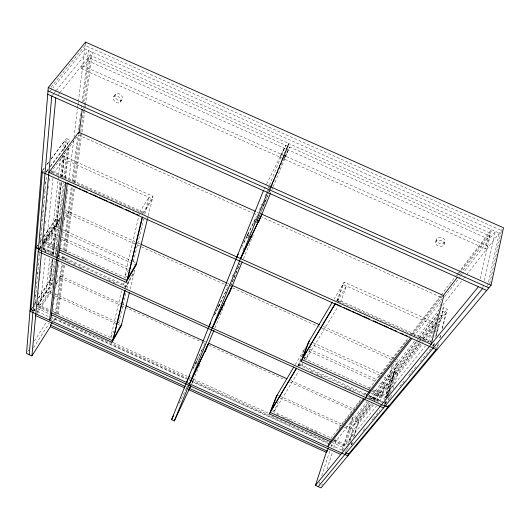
<?xml version="1.0" encoding="UTF-8"?>
<svg xmlns="http://www.w3.org/2000/svg" width="530" height="530" viewBox="0 0 530 530"><rect width="100%" height="100%" fill="white"/><g stroke="black" fill="none" stroke-linecap="round" stroke-linejoin="round"><path stroke-width="0.4" stroke-dasharray="2.65 1.99" d="M35.099 296.151L35.245 294.501M37.067 273.911L37.213 272.261M37.796 265.669L37.941 264.019M39.783 243.184L39.929 241.534M40.439 235.77L40.585 234.127M41.095 228.364L41.241 226.714M41.751 220.95L41.897 219.307M42.407 213.544L42.625 211.073M43.056 206.137L43.274 203.666M43.712 198.723L43.93 196.252M44.368 191.317L44.586 188.846M45.023 183.903L45.242 181.432M39.511 253.347L34.43 310.169L36.603 311.163M39.883 249.226L46.435 175.927M46.733 172.634L46.879 170.985M38.405 294.349L38.557 292.699M39.717 280.35L39.869 278.707M40.379 273.261L40.565 271.294M43.712 237.672L43.904 235.671M44.361 230.769L44.593 228.311M45.023 223.673L45.282 220.957M45.719 216.266L45.891 214.418M46.335 209.681L46.587 207.058M47.031 202.268L47.276 199.697M47.727 194.861L47.886 193.159M48.343 188.276L48.574 185.805M49.038 180.896L49.27 178.391M51.622 292.421L46.355 290.029L37.557 303.405L40.479 304.73L45.275 256.262M45.679 252.154L45.845 250.511L55.325 236.678L53.238 255.44M59.976 228.49L53.219 225.442L43.559 239.315L46.806 240.786L52.98 178.345M37.57 304.909L46.163 291.838L49.74 258.143M50.264 253.241L52.404 233.087L58.399 235.797M43.851 240.799L52.98 227.655L57.995 180.485M58.081 179.663L60.34 158.41M38.564 297.986L48.985 282.205L51.483 259.322M52.019 254.42L55.855 219.281L59.002 220.699L54.994 255.765M43.599 236.645L55.889 219.029L59.983 181.512M60.519 176.616L62.838 155.409M63.282 151.328L64.349 141.543L67.853 143.113L67.668 144.763M52.384 259.567L49.29 287.538L52.145 288.83L52.53 285.551M52.934 254.632L60.95 182.24M61.586 176.477L64.137 153.448M64.587 149.334L64.865 146.863M52.781 259.521L49.237 291.341L40.479 304.73M61.407 182.015L56.412 226.886L46.806 240.786M61.95 177.126L63.951 159.179L53.47 173.416L51.317 172.449M38.498 298.257L50.635 279.873L52.927 259.336M53.384 255.221L61.54 182.095M62.089 177.166L64.746 153.336M65.389 147.585L66.396 138.549L69.894 140.112L69.702 141.755M37.849 304.796L51.834 283.497L54.438 260.661M43.036 243.515L59.029 220.447L63.348 182.605M63.819 178.491L67.197 148.87M52.622 284.729L53.855 274.056M53.954 273.235L55.471 260.098M55.948 255.997L64.302 183.744M64.971 178L68.39 148.446M65.501 177.835L69.132 146.678M81.375 68.748L81.772 65.435L487.699 246.159L485.639 248.782L81.375 68.748L87.781 60.725L88.205 57.412L489.992 236.135L487.951 238.772L485.639 248.782M53.179 308.91L52.781 312.197L55.392 313.382L61.712 263.277M53.676 304.81L53.874 303.167M54.371 299.066L54.669 296.608M54.769 295.786L55.272 291.685M55.67 288.399L55.968 285.942M56.067 285.12L56.564 281.019M56.962 277.733L57.26 275.275M57.664 271.996L58.658 263.788M59.353 258.044L59.85 253.943M60.453 249.02L60.652 247.377M60.751 246.563L61.944 236.718M62.043 235.896L63.342 225.23M63.441 224.409L64.633 214.564M64.733 213.742L65.336 208.82M65.435 207.998L67.323 192.41M67.423 191.588L68.026 186.666M68.82 180.107L73.604 140.728M74.001 137.442L77.486 108.73M77.585 107.908L77.883 105.444M77.983 104.629L78.288 102.164M78.387 101.343L85.33 44.136M62.229 259.17L62.851 254.241M63.375 250.133L71.351 186.885M72.08 181.134L77.784 135.958M78.506 130.208L78.818 127.743M78.924 126.922L79.546 121.993M79.646 121.171L80.162 117.064M80.268 116.242L80.785 112.135M81.309 108.027L81.825 103.92M81.925 103.098L88.563 50.529L56.412 90.299M56.22 284.06L60.241 277.886L60.473 276.084L120.674 303.365M56.193 313.329L62.566 263.35M63.09 259.256L63.613 255.162M64.243 250.246L72.292 187.163M72.915 182.247L78.977 134.733M83.157 101.959L88.801 57.724L90.65 55.411L288.691 143.478L269.558 190.197M57.227 313.661L63.593 264.47M64.229 259.548L64.759 255.453M65.289 251.352L73.564 187.408M74.2 182.486L80.679 132.474M80.785 131.659L84.071 106.245M84.177 105.424L90.65 55.411M64.441 265.378L58.002 314.568L56.041 313.68M65.091 260.455L65.627 256.361M66.27 251.439L74.538 188.309M75.293 182.572L84.528 112.069M84.634 111.247L84.952 108.789M85.065 107.968L85.383 105.51M85.496 104.688L92.366 52.218L60.407 92.087M489.753 283.808L501.4 230.47L85.164 45.487L50.615 87.722M487.6 286.385L499.313 233.127L84.76 48.84L52.94 87.874M482.737 287.764L483.281 285.345M484.367 280.516L495.398 231.391L462.895 273.202M270.943 187.554L289.128 143.676L490.045 233.028L489.382 235.903L461.027 272.566M480.253 278.674L491.482 229.649L459.232 271.565M112.334 337.398L110.863 336.729L121.463 290.944M128.167 277.574L124.901 276.097L138.588 216.982M138.774 216.18L139.33 213.789M125.875 287.214L126.253 285.624L59.307 255.327M118.72 322.883L126.001 292.52M126.955 288.525L128.87 280.536M133.401 261.641L143.623 219.003M144.783 214.18L148.831 197.279L139.701 212.185M130.228 289.122L134.839 270.333L125.325 286.71M147.453 218.943L148.042 216.538M148.241 215.73L153.004 196.312L62.215 155.562M438.356 343.513L437.151 348.25L434.918 347.249M439.767 337.988L440.37 335.616M442.179 328.507L446.2 312.713L442.596 311.097L440.549 313.68M437.515 347.382L438.323 344.202M439.94 337.835L440.748 334.655M442.371 328.295L447.227 309.209L443.63 307.592L441.073 310.832M433.427 346.574L434.441 342.632M436.276 335.536L442.596 311.097M433.778 345.726L434.812 341.737M436.223 336.265L443.63 307.592M435.296 332.012L436.727 326.52M434.964 337.769L438.429 324.413L344.215 282.126L334.039 299.258M430.466 342.479L440.496 304.233M441.543 300.258L441.96 298.662M428.571 342.062L433.103 324.897L419.217 342.353M444.087 244.37A4.366 3.061 12.3 0 0 438.442 240.242A4.366 3.061 12.3 0 0 437.018 245.35A4.366 3.061 12.3 0 0 444.087 244.37L444.856 241.561A4.359 3.061 12.2 0 0 439.231 237.44A4.359 3.061 12.2 0 0 437.807 242.554A4.359 3.061 12.2 0 0 444.862 241.561M390.617 397.646L391.67 394.333M393.068 389.06L397.672 373.252L422.966 341.691M435.607 242.296L436.402 239.5M389.086 397.228L388.642 398.779L387.251 400.468M390.425 392.578L394.201 379.394L385.177 375.319M385.29 401.859L384.376 405.013L390.895 397.136M386.655 397.129L396.811 361.957L395.307 361.275M384.634 405.51L385.979 400.832M387.331 396.162L394.3 371.994L397.52 373.445L375.796 400.548M385.237 403.761L386.363 399.865M387.708 395.188L394.452 371.795L417.501 342.738M385.608 403.853L386.754 399.885M388.026 395.453L398.176 360.214L396.665 359.539M389.252 393.499L392.816 381.116L422.205 344.573M384.694 398.613L388.059 387.033L379.01 382.945M389.51 395.744L386.184 394.24L390.921 377.917L418.7 343.003M385.84 397.672L389.411 385.35L380.414 381.282M392.054 365.925L389.119 375.962L392.346 377.42M393.406 364.19L390.477 374.24L393.717 375.704M351.257 444.856L351.98 442.497M353.914 436.21L358.982 419.72L371.888 403.562M351.403 444.643L352.132 442.272M353.589 437.522L358.214 422.483L372.696 404.417M345.606 452.156L346.719 448.83M348.19 444.087L356.08 418.402L368.37 402.846M349.389 441.636L352.682 431.009L373.524 405.092M350.237 441.159L353.808 429.605L345.553 425.862M349.045 445.008L346.057 443.65L350.86 428.267L370.417 403.681M342.022 450.54L352.635 416.719M342.618 450.798L353.987 414.513M321.743 485.54L322.247 483.983M327.023 469.13L332.548 451.938M333.807 448.029L336.066 441L367.184 401.369M318.981 484.281L319.736 481.936M321.763 475.695L329.859 450.712M331.124 446.81L332.389 442.908M340.525 302.478L346.468 286.001L337.55 300.835M337.365 300.907L344.215 282.126M336.848 300.888L342.87 284.391L435.978 326.182M337.239 300.629L337.63 299.556L430.969 341.519M303.955 357.061L306.605 358.253L311.09 346.256M302.829 363.322L301.709 366.303L298.456 364.825M304.227 359.598L305.903 355.133M298.231 365.408L304.372 349.217L295.197 364.667M366.058 394.128L299.066 363.812L298.675 364.832L367.244 395.857M300.762 359.771L298.423 365.952L300.669 366.965M301.934 356.683L302.809 354.365M304.565 349.727L305.446 347.408M272.976 410.425L274.467 411.101L278.482 400.667M195.477 363.812L196.12 362.222M219.095 305.326L218.314 307.274L219.592 307.857M196.517 361.38L195.875 362.97L198.048 363.958M218.731 306.4L219.519 304.445L220.805 305.028M248.053 233.81L247.066 236.254L249.941 237.546M186.282 388.569L187.521 385.754M281.284 154.263L280.078 157.238L284.484 148.248M232.378 276.428L233.319 274.129M242.978 250.352L244.542 246.516M248.278 237.321L250.465 231.941M253.572 224.289L255.765 218.897M259.508 209.694L261.747 204.189M264.808 196.656L267.975 188.865M268.24 188.216L269.22 185.798M269.485 185.149L285.697 145.26L266.663 184.069M264.265 202.665L265.199 200.373M268.955 191.198L270.207 188.137M270.525 187.368L288.691 143.478M257.01 220.831L259.203 215.471M262.973 206.283L265.166 200.923M230.504 286.193L233.644 278.548M233.955 277.78L239.6 264.019M256.52 222.732L257.461 220.434M257.779 219.672L268.12 194.437M268.432 193.675L270.631 188.322M230.709 286.094L240.13 263.125M256.778 222.54L268.087 194.98M269.346 191.913L271.539 186.553M271.857 185.791L289.128 143.676M285.206 156.005L283.987 158.98L288.353 149.964M199.571 365.117L191.92 383.455M214.908 327.951L223.574 306.95M223.892 306.188L224.839 303.889M243.469 258.733L253.26 235.009M271.897 189.846L272.89 187.435M273.162 186.785L289.585 146.989L270.764 185.785M191.867 383.402L193.205 380.553M179.365 403.204L187.501 385.992M193.417 367.913L203.348 347.004M203.692 346.275L205.415 342.652M192.781 369.496L200.631 352.953M200.976 352.231L203.381 347.17M214.577 314.774L227.867 287.015M214.498 315.237L227.065 288.989M243.853 242.482L256.533 216.306M241.653 247.437L255.891 218.035M267.875 191.754L268.962 189.508M269.32 188.766L270.406 186.527M264.152 189.197L266.345 184.718M110.863 336.729L114.003 331.19M126.253 285.624L125.709 286.558L59.459 256.573M124.841 288.737L134.342 272.38M124.364 282.583L122.768 285.325L125.981 286.776M124.901 276.097L129.353 268.524M297.787 365.938L299.066 363.812M336.788 300.96L337.63 299.556M298.735 365.375L300.417 362.573M143.69 213.179L152.382 198.876L61.129 157.913M274.467 411.101L298.728 371.199M306.605 358.253L337.948 306.711M142.636 213.358L153.004 196.312M54.087 320.769L55.829 318.013M56.134 318L55.464 319.06L188.335 379.5M53.497 320.451L55.186 317.781L54.987 319.345L185.957 378.923M33.575 347.779L49.283 323.015M51.463 319.57L53.205 316.821M27.812 351.357L28.693 349.985M34.384 341.055L46.647 321.816M36.987 313.555L52.192 290.235M37.133 311.825L52.404 288.446M56.438 282.265L60.473 276.084M33.788 310.977L35.139 308.917M33.768 311.176L35.119 309.116M37.762 305.094L53.027 281.841M30.859 309.646L32.675 306.903M34.49 304.16L35.848 302.1M31.754 308.473L32.655 307.108M34.457 304.386L35.801 302.345M63.375 221.129L68.363 213.881L68.642 211.682L64.09 218.274M42.89 246.861L52.404 233.087M43.102 248.411L52.172 235.254L58.201 237.977M39.273 248.948L41.154 246.231M39.724 248.517L41.128 246.483M43.01 243.767L59.002 220.699M39.889 249.107L41.28 247.093M42.864 244.814L60.122 219.89M39.79 247.364L41.194 245.337M42.877 242.906L60.374 217.691M36.033 247.483L37.928 244.774M40.287 241.382L41.704 239.355M36.961 246.377L37.908 245.019M39.796 242.309L41.684 239.6M43.573 236.89L55.855 219.281M120.383 102.138A4.333 2.981 38.9 0 0 117.024 96.036A4.333 2.981 38.9 0 0 113.705 99.991A4.333 2.981 38.9 0 0 120.383 102.138L122.072 99.779A4.319 2.988 39 0 0 118.74 93.677A4.319 2.988 39 0 0 115.421 97.639A4.319 2.988 39 0 0 122.079 99.779M113.678 96.659L115.401 94.307M50.555 172.541L77.883 135.62M46.448 171.561L48.415 168.924M50.323 166.36L69.894 140.112M46.527 171.727L48.468 169.123M50.41 166.526L67.853 143.113M42.347 170.567L44.308 167.957M47.256 164.035L49.217 161.418M51.185 158.808L66.396 138.549M44.374 168.149L42.42 170.746L44.593 171.727M46.806 164.909L49.244 161.663M51.191 159.066L64.349 141.543M330.74 438.575L360.976 399.275M363.997 395.347L366.515 392.074M369.039 388.801L409.849 335.748M410.352 335.092L440.589 295.8M441.092 295.144L454.694 277.462M455.197 276.806L456.714 274.838M457.218 274.182L458.728 272.221M338.73 429.254L360.923 400.475M378.579 377.579L403.29 345.527M403.8 344.871L405.311 342.91M405.814 342.261L407.325 340.293M411.87 334.41L441.629 295.82M457.264 275.54L458.775 273.579M459.278 272.923L460.795 270.962M461.299 270.307L490.045 233.028M412.923 334.755L442.802 296.131M459.007 275.183L460.524 273.222M413.639 336.57L441.059 301.292M444.617 296.714L458.324 279.078M458.834 278.422L460.358 276.468M460.861 275.812L462.385 273.851M369.735 398.123L414.632 340.962M417.693 337.06L438.608 310.428M442.689 305.234L461.564 281.198M463.604 278.601L466.155 275.355M466.665 274.706L502.241 229.404M368.29 402.356L350.886 424.411L353.808 425.736L371.351 403.741M370.848 399.117L415.891 342.042M416.401 341.393L437.899 314.151M371.444 398.964L416.494 341.936M419.568 338.047L437.488 315.37M369.668 403.045L355.305 421.165L358.214 422.483M372.749 399.163L394.3 371.994M418.011 342.095L419.548 340.154M420.065 339.511L437.475 317.556M373.504 399.805L384.826 385.568L380.076 401.767L382.693 402.952M374.445 399.858L419.846 342.943M422.947 339.061L435.845 322.889M438.423 319.656L441.517 315.774L440.072 315.125M374.465 400.329L419.879 343.46M423.49 338.935L435.355 324.069M438.456 320.193L447.227 309.209M58.346 94.658L59.89 92.73M423.483 341.048L434.845 326.884M437.939 323.015L446.2 312.713M376.638 401.223L389.411 385.35M425.318 340.704L433.096 331.038M437.151 325.996L438.429 324.413M52.265 95.433L53.815 93.505M54.338 92.869L55.895 90.941M346.057 443.65L376.466 406.205M386.184 394.24L425.471 345.885M50.33 91.074L52.417 88.517M347.037 449.228L348.164 447.857M431.851 346.395L433.129 344.838M351.503 444.789L353.079 442.881M363.057 430.81L365.68 427.63M371.987 420.012L373.034 418.74M373.564 418.104L375.664 415.56M376.187 414.924L379.864 410.478M399.819 386.33L404.026 381.249M408.749 375.531L410.849 372.988M411.379 372.351L417.156 365.362M420.303 361.553L430.81 348.839M432.911 346.302L433.964 345.03L432.493 344.367M87.781 60.725L487.951 238.772M256.758 211.921L258.269 212.596M78.367 134.958L252.724 213.034M253.472 213.371L259.514 216.074M260.27 216.412L442.166 297.867M249.06 235.366L247.616 234.724L246.622 237.168L248.066 237.811M51.542 170.945L143.65 212.358L143.06 213.332L50.092 171.535M337.994 300.967L430.678 342.638M337.597 301.166L339.79 302.146M65.521 210.271L134.964 241.574M137.939 242.912L140.238 243.952M227.701 283.378L231.431 285.06M323.38 326.506L393.651 358.174M65.25 212.477L228.019 285.862M232.537 287.896L392.293 359.916M55.889 219.029L59.029 220.447M394.452 371.795L397.672 373.252M56.385 223.441L59.545 224.866M56.14 225.634L59.294 227.059M62.984 229.848L132.109 261.058M132.864 261.396L136.621 263.092M312.991 342.731L381.415 373.624M52.98 227.655L58.969 230.358M61.97 231.709L134.607 264.516M309.633 343.553L380.076 375.366M383.819 377.055L392.816 381.116M61.394 237.155L130.347 268.306M309.189 349.104L376.664 379.586M61.97 239.679L128.306 269.657M308.897 351.257L375.995 381.58M43.44 240.574L57.015 246.715M60.029 248.08L126.378 278.078M304.167 358.479L370.013 388.258M373.756 389.947L387.225 396.036M43.566 241.819L57.028 247.907M82.455 259.409L84.701 260.422M372.683 390.663L387.662 397.44M43.274 242.568L56.783 248.683M372.106 391.299L387.139 398.096M43.062 244.767L57.28 251.194M370.775 393.008L385.754 399.786M42.764 247.841L56.299 253.969M369.072 395.493L382.62 401.621M40.081 246.934L42.307 247.941M43.049 248.278L56.379 254.307M368.979 395.764L382.11 401.7M382.839 402.031L385.754 403.35M42.897 249.08L56.445 255.215M367.999 396.201L381.56 402.336M43.288 249.358L45.845 250.511M44.069 250.836L49.31 253.207M50.059 253.545L52.304 254.566M67.277 261.336L69.523 262.357M73.259 264.046L75.505 265.066M79.248 266.756L81.494 267.776M108.445 279.973L112.181 281.662M112.93 282L116.673 283.696M310.408 371.378L312.66 372.391M316.403 374.087L322.399 376.803M344.129 386.635L353.868 391.041M368.853 397.825L378.592 402.237M55.392 256.123L57.604 257.123M121.43 303.71L125.193 305.412M204.209 341.227L205.713 341.91M290.751 380.447L354.716 409.438M60.241 277.886L120.575 305.234M121.33 305.578L124.345 306.943M125.1 307.287L201.268 341.817M202.023 342.155L205.037 343.526M208.813 345.235L284.981 379.758M289.506 381.812L352.854 410.525M50.635 279.873L52.768 280.84M356.08 418.402L358.982 419.72M48.985 282.205L51.834 283.497M54.63 293.792L116.355 321.809M117.103 322.147L120.9 323.87M277.263 394.857L278.767 395.539M279.515 395.877L342.552 424.497M46.163 291.838L51.41 294.223M55.166 295.925L117.448 324.201M118.203 324.546L119.701 325.228M280.112 398.057L341.459 425.915M344.454 427.273L352.682 431.009M37.458 304.425L49.515 309.911M53.285 311.62L112.824 338.69M272.486 411.28L331.111 437.932M334.874 439.642L346.898 445.107M334.072 440.085L336.066 441M37.637 305.631L49.581 311.07M276.627 414.301L278.879 415.321M282.642 417.037L286.405 418.746M287.154 419.084L292.421 421.483M305.962 427.637L309.725 429.346M310.481 429.691L317.251 432.772M333.801 440.291L348.091 446.79M37.425 306.559L49.416 312.011M333.211 441.059L345.924 446.843M113.301 342.632L187.13 376.207M190.137 377.579L192.403 378.606M193.457 379.089L268.703 413.307M37.259 308.347L49.21 313.78M331.985 442.384L344.778 448.201M59.698 319.835L94.327 335.583M95.082 335.921L100.349 338.319M101.104 338.663L186.911 377.691M187.666 378.036L189.925 379.063M191.211 379.646L327.673 441.715M189.084 379.844L191.337 380.865M192.39 381.348L328.865 443.425M190.475 380.977L327.467 443.299M37.332 311.494L50.396 317.437M330.892 445.034L344.242 451.103"/><path stroke-width="0.79" d="M326.665 451.05L315.449 485.361L320.988 487.885L491.045 285.259L503.5 227.794L85.575 42.115L48.27 87.536L26.5 353.424L31.926 355.902L50.615 326.281M42.354 171.574L36.033 247.483L39.273 248.948M29.21 354.663L51.741 96.076M31.926 355.902L55.769 97.871M65.76 182.85L49.615 320.14L51.125 317.768L58.075 259.667M58.472 256.394L67.29 182.751M52.232 322.459L50.542 325.128L50.35 326.692L184.924 387.953M85.416 43.46L85.575 42.115M78.539 133.586L78.718 132.215L255.255 211.245M79.189 133.09L82.216 109.332M51.45 314.8L111.956 342.32L112.353 340.631L121.622 324.201M58.777 251.869L126.107 282.331L126.597 280.257L136.621 263.092M124.769 290.539L113.069 339.929L125.12 290.407M142.113 217.327L127.332 279.701L142.55 216.995M129.446 292.315L121.204 325.91L111.956 342.32M147.453 218.943L136.104 265.192L126.107 282.331M345.494 452.786L348.482 454.144L387.947 407.014L388.391 405.45M348.601 453.494L347.879 455.853L29.958 311.196L31.31 309.149M365.919 397.632L366.793 394.77M188.68 389.663L326.255 452.289L327.215 451.07L328.202 448.042M369.277 392.333L301.106 361.493L308.135 342.877L332.356 302.087M301.106 361.493L302.193 359.678L309.235 341.029M330.481 441.695L269.531 413.983L276.375 396.36L293.945 366.767M269.531 413.983L277.263 394.857M190.866 385.701L174.33 420.919L171.588 419.667L263.43 190.661M174.33 420.919L267.517 192.483M198.379 365.124L199.028 363.54M221.52 308.725L222.322 306.777M250.226 238.785L251.227 236.34M198.77 364.289L199.419 362.699M221.938 307.851L222.739 305.903M250.663 237.871L251.664 235.426M188.952 389.782L190.86 385.542M205.117 351.675L213.968 330.243M228.947 293.938L229.894 291.646M230.033 291.295L242.21 261.793M258.62 222.017L270.631 192.913M171.588 419.667L173.707 415.182M189.482 383.78L208.608 343.221M190.561 381.706L207.939 344.838M212.212 328.063L232.425 285.504M186.52 382.435L189.627 375.902M212.828 327.023L231.61 287.479M240.547 258.6L261.846 214.2M240.991 258.031L260.833 216.664M208.926 326.573L210.688 322.889M236.85 256.937L238.248 254.049M296.508 368.065L270.605 411.565L296.548 368.37M335.165 303.663L302.285 358.823L335.112 304.18M56.948 257.785L58.598 255.314M78.718 132.215L48.879 172.422L431.162 344.308L443.862 295.687L261.29 213.948M443.305 295.475L457.483 277.15M363.6 398.898L328.673 444.021L327.792 446.71L411.85 338.498M366.634 394.976L410.677 338.087M315.449 485.361L478.411 286.717M318.219 486.619L482.558 288.572M436.627 348.879L388.106 406.821L384.787 405.324M48.27 87.536L491.045 285.259M47.998 90.922L488.865 287.85M47.72 94.274L486.712 290.42M68.165 183.552L77.161 187.594M78.659 188.269L80.911 189.276M82.408 189.952L87.655 192.31M89.901 193.324L91.405 194M92.902 194.676L97.401 196.696M98.898 197.372L107.895 201.413M109.392 202.089L113.89 204.11M115.388 204.785L122.132 207.82M125.882 209.502L130.38 211.53M131.877 212.199L134.872 213.55M136.376 214.226L138.621 215.233M335.748 303.889L341.022 306.26M343.281 307.274L344.792 307.956M346.295 308.632L350.82 310.666M352.324 311.342L355.339 312.7M356.842 313.376L361.361 315.41M362.871 316.085L369.649 319.133M373.418 320.829L377.936 322.863M379.44 323.538L382.455 324.897M383.965 325.572L388.483 327.606M389.987 328.282L393.002 329.64M394.505 330.316L396.771 331.329M400.534 333.025L403.549 334.377M405.052 335.059L407.312 336.073M41.366 171.879L436.906 349.767M140.953 244.277L226.946 283.033M232.186 285.398L319.616 324.804M59.035 249.703L126.597 280.257M302.193 359.678L370.602 390.617M39.253 249.193L36.014 247.729L30.859 309.646L33.052 310.646M385.297 405.814L387.947 407.014M38.385 249.385L384.926 406.232M38.193 251.551L383.548 407.895M125.941 305.757L203.454 340.889M208.721 343.274L286.988 378.745M51.662 313.038L112.353 340.631M270.419 412.506L331.72 440.384M35.649 315.615L340.783 454.475M50.542 325.128L185.122 386.39M188.879 388.099L327.215 451.07"/></g></svg>
